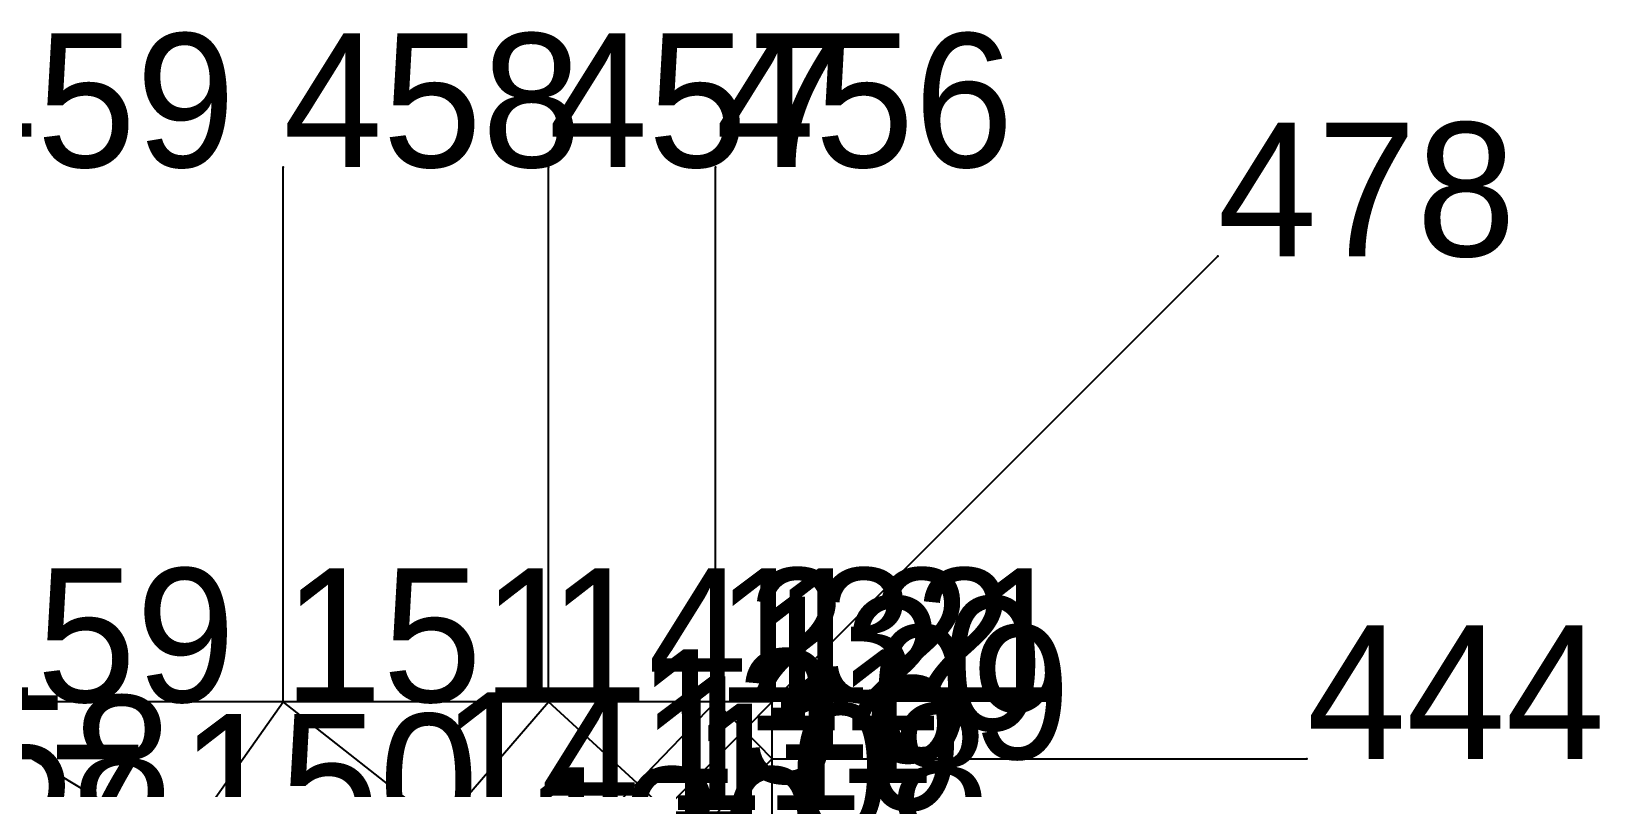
# Model space of a CAD drawing. Header units: metres. Extents: x -2.48 to 2.8, y -2.48 to 2.63.
# Drawn here: x 1.043 to 2.804, y 1.779 to 2.627 of the extents above; entities that cross this region are included whole.
import ezdxf

# ---------------------------------------------------------------- set-up
doc = ezdxf.new("R2010")
doc.units = ezdxf.units.M

msp = doc.modelspace()

# ---------------------------------------------------------------- linework, layer by layer
at = {"layer": 'ASSE', "color": 253}
for p, q in [((1.325825, 1.875, 1.590113), (1.325825, 2.475, -0.174175)), ((1.623798, 1.875, 1.268734), (1.623798, 2.475, -0.5625)), ((1.811111, 1.875, 0.93483), (1.811111, 2.475, -1.014714)), ((1.875, 1.875, 0.648265), (2.375, 2.375, -1.5)), ((1.210307, 1.711633, 1.850854), (0.9375, 1.875, 1.850854)), ((1.325825, 1.875, 1.590113), (0.9375, 1.875, 1.850854)), ((1.210307, 1.711633, 1.850854), (1.325825, 1.875, 1.590113)), ((1.503344, 1.735913, 1.590113), (1.325825, 1.875, 1.590113)), ((1.623798, 1.875, 1.268734), (1.325825, 1.875, 1.590113)), ((1.503344, 1.735913, 1.590113), (1.623798, 1.875, 1.268734)), ((1.723244, 1.784033, 1.268734), (1.623798, 1.875, 1.268734)), ((1.811111, 1.875, 0.93483), (1.623798, 1.875, 1.268734)), ((1.723244, 1.784033, 1.268734), (1.811111, 1.875, 0.93483)), ((1.843332, 1.843332, 0.93483), (1.811111, 1.875, 0.93483)), ((1.875, 1.875, 0.648265), (1.811111, 1.875, 0.93483)), ((1.843332, 1.843332, 0.93483), (1.875, 1.875, 0.648265)), ((1.875, 1.811111, 0.93483), (1.875, 1.875, 0.648265)), ((1.753902, 1.753902, 1.268734), (1.843332, 1.843332, 0.93483)), ((1.875, 1.811111, 0.93483), (1.843332, 1.843332, 0.93483)), ((1.784033, 1.723244, 1.268734), (1.875, 1.811111, 0.93483)), ((1.875, 1.623798, 1.268734), (1.875, 1.811111, 0.93483)), ((1.875, 1.811111, 0.93483), (2.475, 1.811111, -1.014714)), ((1.595414, 1.651694, 1.590113), (1.723244, 1.784033, 1.268734)), ((1.753902, 1.753902, 1.268734), (1.723244, 1.784033, 1.268734))]:
    msp.add_line(p, q, dxfattribs=at)
at = {"layer": 'ESTRADOSSO'}
for p, q in [((1.325825, 1.875, 1.854401), (1.325825, 2.475, 1.325825)), ((1.623798, 1.875, 1.599968), (1.623798, 2.475, 0.9375)), ((1.811111, 1.875, 1.384374), (1.811111, 2.475, 0.485286)), ((1.875, 1.875, 1.29653), (2.375, 2.375)), ((1.210307, 1.711633, 2.07791), (0.9375, 1.875, 2.07791)), ((1.325825, 1.875, 1.854401), (0.9375, 1.875, 2.07791)), ((1.210307, 1.711633, 2.07791), (1.325825, 1.875, 1.854401)), ((1.503344, 1.735913, 1.854401), (1.325825, 1.875, 1.854401)), ((1.623798, 1.875, 1.599968), (1.325825, 1.875, 1.854401)), ((1.503344, 1.735913, 1.854401), (1.623798, 1.875, 1.599968)), ((1.723244, 1.784033, 1.599968), (1.623798, 1.875, 1.599968)), ((1.811111, 1.875, 1.384374), (1.623798, 1.875, 1.599968)), ((1.723244, 1.784033, 1.599968), (1.811111, 1.875, 1.384374)), ((1.843332, 1.843332, 1.384374), (1.811111, 1.875, 1.384374)), ((1.875, 1.875, 1.29653), (1.811111, 1.875, 1.384374)), ((1.843332, 1.843332, 1.384374), (1.875, 1.875, 1.29653)), ((1.875, 1.811111, 1.384374), (1.875, 1.875, 1.29653)), ((1.753902, 1.753902, 1.599968), (1.843332, 1.843332, 1.384374)), ((1.875, 1.811111, 1.384374), (1.843332, 1.843332, 1.384374)), ((1.784033, 1.723244, 1.599968), (1.875, 1.811111, 1.384374)), ((1.875, 1.623798, 1.599968), (1.875, 1.811111, 1.384374)), ((1.875, 1.811111, 1.384374), (2.475, 1.811111, 0.485286)), ((1.595414, 1.651694, 1.854401), (1.723244, 1.784033, 1.599968)), ((1.753902, 1.753902, 1.599968), (1.723244, 1.784033, 1.599968))]:
    msp.add_line(p, q, dxfattribs=at)
at = {"layer": 'EXTERNAL'}
for p in [(1.325825, 2.475, -1.674175), (1.623798, 2.475, -2.0625), (1.811111, 2.475, -2.514714), (2.375, 2.375, -3), (2.475, 1.811111, -2.514714)]:
    msp.add_point(p, dxfattribs=at)
at = {"layer": 'fz', "color": 7}
for p, q in [((1.325825, 2.475, 1.325825), (1.325825, 2.475, 1.325825)), ((1.623798, 2.475, 0.9375), (1.623798, 2.475, 0.9375)), ((1.811111, 2.475, 0.485286), (1.811111, 2.475, 0.485286)), ((2.375, 2.375), (2.375, 2.375)), ((1.325825, 1.875, 1.854401), (1.325825, 1.875, 3.430401)), ((1.623798, 1.875, 1.599968), (1.623798, 1.875, 2.585968)), ((1.811111, 1.875, 1.384374), (1.811111, 1.875, 1.684374)), ((1.875, 1.875, 1.29653), (1.875, 1.875, 1.34053)), ((1.843332, 1.843332, 1.384374), (1.843332, 1.843332, 1.634374)), ((1.875, 1.811111, 1.384374), (1.875, 1.811111, 1.684374)), ((2.475, 1.811111, 0.485286), (2.475, 1.811111, 0.485286)), ((1.723244, 1.784033, 1.599968), (1.723244, 1.784033, 2.343968))]:
    msp.add_line(p, q, dxfattribs=at)
at = {"layer": 'INTERNAL'}
for p in [(1.325825, 1.875, 1.325825), (1.623798, 1.875, 0.9375), (1.811111, 1.875, 0.485286), (1.875, 1.875), (1.843332, 1.843332, 0.485286), (1.875, 1.811111, 0.485286), (1.723244, 1.784033, 0.9375)]:
    msp.add_point(p, dxfattribs=at)
at = {"layer": 'INTRADOSSO'}
for p, q in [((1.325825, 1.875, 1.325825), (1.325825, 2.475, -1.674175)), ((1.623798, 1.875, 0.9375), (1.623798, 2.475, -2.0625)), ((1.811111, 1.875, 0.485286), (1.811111, 2.475, -2.514714)), ((1.875, 1.875), (2.375, 2.375, -3)), ((1.210307, 1.711633, 1.623798), (0.9375, 1.875, 1.623798)), ((1.325825, 1.875, 1.325825), (0.9375, 1.875, 1.623798)), ((1.210307, 1.711633, 1.623798), (1.325825, 1.875, 1.325825)), ((1.503344, 1.735913, 1.325825), (1.325825, 1.875, 1.325825)), ((1.623798, 1.875, 0.9375), (1.325825, 1.875, 1.325825)), ((1.503344, 1.735913, 1.325825), (1.623798, 1.875, 0.9375)), ((1.723244, 1.784033, 0.9375), (1.623798, 1.875, 0.9375)), ((1.811111, 1.875, 0.485286), (1.623798, 1.875, 0.9375)), ((1.723244, 1.784033, 0.9375), (1.811111, 1.875, 0.485286)), ((1.843332, 1.843332, 0.485286), (1.811111, 1.875, 0.485286)), ((1.875, 1.875), (1.811111, 1.875, 0.485286)), ((1.843332, 1.843332, 0.485286), (1.875, 1.875)), ((1.875, 1.811111, 0.485286), (1.875, 1.875)), ((1.753902, 1.753902, 0.9375), (1.843332, 1.843332, 0.485286)), ((1.875, 1.811111, 0.485286), (1.843332, 1.843332, 0.485286)), ((1.784033, 1.723244, 0.9375), (1.875, 1.811111, 0.485286)), ((1.875, 1.623798, 0.9375), (1.875, 1.811111, 0.485286)), ((1.875, 1.811111, 0.485286), (2.475, 1.811111, -2.514714)), ((1.595414, 1.651694, 1.325825), (1.723244, 1.784033, 0.9375)), ((1.753902, 1.753902, 0.9375), (1.723244, 1.784033, 0.9375))]:
    msp.add_line(p, q, dxfattribs=at)
at = {"layer": 'MAXSPINTA', "color": 81, "ltscale": 6.29032}
msp.add_line((1.325825, 1.875, 1.712819), (1.325825, 2.475, 1.325825), dxfattribs=at)
at = {"layer": 'MAXSPINTA', "color": 61, "ltscale": 5.82449}
msp.add_line((1.623798, 1.875, 1.409346), (1.623798, 2.475, 0.9375), dxfattribs=at)
at = {"layer": 'MAXSPINTA', "color": 81, "ltscale": 6.068406}
for p, q in [((1.811111, 1.875, 1.18846), (1.811111, 2.475, 0.485286)), ((1.875, 1.811111, 1.18846), (2.475, 1.811111, 0.485286))]:
    msp.add_line(p, q, dxfattribs=at)
at = {"layer": 'MAXSPINTA', "color": 201, "ltscale": 18.383729}
msp.add_line((1.875, 1.875, 1.117063), (2.375, 2.375), dxfattribs=at)
at = {"layer": 'MAXSPINTA', "color": 41, "ltscale": 2.4208}
msp.add_line((1.210307, 1.711633, 1.922187), (0.9375, 1.875, 1.99842), dxfattribs=at)
at = {"layer": 'MAXSPINTA', "color": 41, "ltscale": 3.366855}
msp.add_line((1.325825, 1.875, 1.712819), (0.9375, 1.875, 1.99842), dxfattribs=at)
at = {"layer": 'MAXSPINTA', "color": 81, "ltscale": 6.801264}
msp.add_line((1.210307, 1.711633, 1.922187), (1.325825, 1.875, 1.712819), dxfattribs=at)
at = {"layer": 'MAXSPINTA', "color": 41, "ltscale": 2.438151}
msp.add_line((1.503344, 1.735913, 1.65054), (1.325825, 1.875, 1.712819), dxfattribs=at)
at = {"layer": 'MAXSPINTA', "color": 61, "ltscale": 5.103065}
msp.add_line((1.623798, 1.875, 1.409346), (1.325825, 1.875, 1.712819), dxfattribs=at)
at = {"layer": 'MAXSPINTA', "color": 81, "ltscale": 6.529044}
msp.add_line((1.503344, 1.735913, 1.65054), (1.623798, 1.875, 1.409346), dxfattribs=at)
at = {"layer": 'MAXSPINTA', "color": 41, "ltscale": 2.399745}
msp.add_line((1.723244, 1.784033, 1.380942), (1.623798, 1.875, 1.409346), dxfattribs=at)
at = {"layer": 'MAXSPINTA', "color": 81, "ltscale": 6.857296}
for p, q in [((1.811111, 1.875, 1.18846), (1.623798, 1.875, 1.409346)), ((1.875, 1.623798, 1.409346), (1.875, 1.811111, 1.18846))]:
    msp.add_line(p, q, dxfattribs=at)
at = {"layer": 'MAXSPINTA', "color": 61, "ltscale": 5.80687}
for p, q in [((1.723244, 1.784033, 1.380942), (1.811111, 1.875, 1.18846)), ((1.784033, 1.723244, 1.380942), (1.875, 1.811111, 1.18846))]:
    msp.add_line(p, q, dxfattribs=at)
at = {"layer": 'MAXSPINTA', "color": 41, "ltscale": 2.348058}
for p, q in [((1.843332, 1.843332, 1.187389), (1.811111, 1.875, 1.18846)), ((1.875, 1.811111, 1.18846), (1.843332, 1.843332, 1.187389))]:
    msp.add_line(p, q, dxfattribs=at)
at = {"layer": 'MAXSPINTA', "color": 81, "ltscale": 7.462479}
for p, q in [((1.875, 1.875, 1.117063), (1.811111, 1.875, 1.18846)), ((1.875, 1.811111, 1.18846), (1.875, 1.875, 1.117063))]:
    msp.add_line(p, q, dxfattribs=at)
at = {"layer": 'MAXSPINTA', "color": 61, "ltscale": 5.203558}
msp.add_line((1.843332, 1.843332, 1.187389), (1.875, 1.875, 1.117063), dxfattribs=at)
at = {"layer": 'MAXSPINTA', "color": 61, "ltscale": 4.983302}
msp.add_line((1.753902, 1.753902, 1.378071), (1.843332, 1.843332, 1.187389), dxfattribs=at)
at = {"layer": 'MAXSPINTA', "color": 61, "ltscale": 5.17714}
msp.add_line((1.595414, 1.651694, 1.626473), (1.723244, 1.784033, 1.380942), dxfattribs=at)
at = {"layer": 'MAXSPINTA', "color": 41, "ltscale": 2.352631}
msp.add_line((1.753902, 1.753902, 1.378071), (1.723244, 1.784033, 1.380942), dxfattribs=at)
at = {"layer": 'MEDIONETWORK', "color": 61, "ltscale": 4.239422}
msp.add_line((1.325825, 1.875, 1.64457), (1.325825, 2.475, 1.325825), dxfattribs=at)
at = {"layer": 'MEDIONETWORK', "color": 41, "ltscale": 3.738716}
msp.add_line((1.623798, 1.875, 1.281855), (1.623798, 2.475, 0.9375), dxfattribs=at)
at = {"layer": 'MEDIONETWORK', "color": 61, "ltscale": 4.564967}
msp.add_line((1.811111, 1.875, 0.966522), (1.811111, 2.475, 0.189399), dxfattribs=at)
at = {"layer": 'MEDIONETWORK', "color": 201, "ltscale": 18.201245}
msp.add_line((1.875, 1.875, 0.85582), (2.375, 2.375, -0.851679), dxfattribs=at)
at = {"layer": 'MEDIONETWORK', "color": 21, "ltscale": 1.667342}
msp.add_line((1.210307, 1.711633, 1.86946), (0.9375, 1.875, 1.872047), dxfattribs=at)
at = {"layer": 'MEDIONETWORK', "color": 21, "ltscale": 2.226301}
msp.add_line((1.325825, 1.875, 1.64457), (0.9375, 1.875, 1.872047), dxfattribs=at)
at = {"layer": 'MEDIONETWORK', "color": 61, "ltscale": 5.006827}
msp.add_line((1.210307, 1.711633, 1.86946), (1.325825, 1.875, 1.64457), dxfattribs=at)
at = {"layer": 'MEDIONETWORK', "color": 21, "ltscale": 1.763547}
msp.add_line((1.503344, 1.735913, 1.565629), (1.325825, 1.875, 1.64457), dxfattribs=at)
at = {"layer": 'MEDIONETWORK', "color": 41, "ltscale": 3.989092}
msp.add_line((1.623798, 1.875, 1.281855), (1.325825, 1.875, 1.64457), dxfattribs=at)
at = {"layer": 'MEDIONETWORK', "color": 61, "ltscale": 5.155281}
msp.add_line((1.503344, 1.735913, 1.565629), (1.623798, 1.875, 1.281855), dxfattribs=at)
at = {"layer": 'MEDIONETWORK', "color": 21, "ltscale": 1.825193}
msp.add_line((1.723244, 1.784033, 1.220915), (1.623798, 1.875, 1.281855), dxfattribs=at)
at = {"layer": 'MEDIONETWORK', "color": 81, "ltscale": 6.150551}
msp.add_line((1.811111, 1.875, 0.966522), (1.623798, 1.875, 1.281855), dxfattribs=at)
at = {"layer": 'MEDIONETWORK', "color": 61, "ltscale": 5.07311}
for p, q in [((1.723244, 1.784033, 1.220915), (1.811111, 1.875, 0.966522)), ((1.784033, 1.723244, 1.220915), (1.875, 1.811111, 0.966522))]:
    msp.add_line(p, q, dxfattribs=at)
at = {"layer": 'MEDIONETWORK', "color": 21, "ltscale": 1.682817}
for p, q in [((1.843332, 1.843332, 0.959446), (1.811111, 1.875, 0.966522)), ((1.875, 1.811111, 0.966522), (1.843332, 1.843332, 0.959446))]:
    msp.add_line(p, q, dxfattribs=at)
at = {"layer": 'MEDIONETWORK', "color": 81, "ltscale": 7.050952}
for p, q in [((1.875, 1.875, 0.85582), (1.811111, 1.875, 0.966522)), ((1.875, 1.811111, 0.966522), (1.875, 1.875, 0.85582))]:
    msp.add_line(p, q, dxfattribs=at)
at = {"layer": 'MEDIONETWORK', "color": 61, "ltscale": 4.990006}
msp.add_line((1.843332, 1.843332, 0.959446), (1.875, 1.875, 0.85582), dxfattribs=at)
at = {"layer": 'MEDIONETWORK', "color": 61, "ltscale": 4.391771}
msp.add_line((1.753902, 1.753902, 1.214531), (1.843332, 1.843332, 0.959446), dxfattribs=at)
at = {"layer": 'MEDIONETWORK', "color": 81, "ltscale": 6.150552}
msp.add_line((1.875, 1.623798, 1.281855), (1.875, 1.811111, 0.966522), dxfattribs=at)
at = {"layer": 'MEDIONETWORK', "color": 61, "ltscale": 4.564968}
msp.add_line((1.875, 1.811111, 0.966522), (2.475, 1.811111, 0.189398), dxfattribs=at)
at = {"layer": 'MEDIONETWORK', "color": 61, "ltscale": 4.274549}
msp.add_line((1.595414, 1.651694, 1.527647), (1.723244, 1.784033, 1.220915), dxfattribs=at)
at = {"layer": 'MEDIONETWORK', "color": 21, "ltscale": 1.680782}
msp.add_line((1.753902, 1.753902, 1.214531), (1.723244, 1.784033, 1.220915), dxfattribs=at)
at = {"layer": 'MINSPINTA', "color": 61, "ltscale": 4.942861}
msp.add_line((1.325825, 1.875, 1.325825), (1.325825, 2.475, 0.489437), dxfattribs=at)
at = {"layer": 'MINSPINTA', "color": 61, "ltscale": 4.329337}
msp.add_line((1.623798, 1.875, 0.997282), (1.623798, 2.475, 0.146642), dxfattribs=at)
at = {"layer": 'MINSPINTA', "color": 61, "ltscale": 4.737243}
for p, q in [((1.811111, 1.875, 0.758183), (1.811111, 2.475, -0.421981)), ((1.875, 1.811111, 0.758183), (2.475, 1.811111, -0.421981))]:
    msp.add_line(p, q, dxfattribs=at)
at = {"layer": 'MINSPINTA', "color": 101, "ltscale": 9.343509}
msp.add_line((1.875, 1.875, 0.696594), (2.375, 2.375, -0.313264), dxfattribs=at)
at = {"layer": 'MINSPINTA', "color": 21, "ltscale": 1.288857}
msp.add_line((1.210307, 1.711633, 1.654), (0.9375, 1.875, 1.623798), dxfattribs=at)
at = {"layer": 'MINSPINTA', "color": 21, "ltscale": 1.863373}
msp.add_line((1.325825, 1.875, 1.325825), (0.9375, 1.875, 1.623798), dxfattribs=at)
at = {"layer": 'MINSPINTA', "color": 61, "ltscale": 4.919936}
msp.add_line((1.210307, 1.711633, 1.654), (1.325825, 1.875, 1.325825), dxfattribs=at)
at = {"layer": 'MINSPINTA', "color": 21, "ltscale": 1.28163}
msp.add_line((1.503344, 1.735913, 1.333181), (1.325825, 1.875, 1.325825), dxfattribs=at)
at = {"layer": 'MINSPINTA', "color": 41, "ltscale": 2.900646}
msp.add_line((1.623798, 1.875, 0.997282), (1.325825, 1.875, 1.325825), dxfattribs=at)
at = {"layer": 'MINSPINTA', "color": 61, "ltscale": 4.492693}
msp.add_line((1.503344, 1.735913, 1.333181), (1.623798, 1.875, 0.997282), dxfattribs=at)
at = {"layer": 'MINSPINTA', "color": 21, "ltscale": 1.280526}
msp.add_line((1.723244, 1.784033, 1.001659), (1.623798, 1.875, 0.997282), dxfattribs=at)
at = {"layer": 'MINSPINTA', "color": 41, "ltscale": 3.919742}
for p, q in [((1.811111, 1.875, 0.758183), (1.623798, 1.875, 0.997282)), ((1.875, 1.623798, 0.997282), (1.875, 1.811111, 0.758183))]:
    msp.add_line(p, q, dxfattribs=at)
at = {"layer": 'MINSPINTA', "color": 41, "ltscale": 3.770337}
for p, q in [((1.723244, 1.784033, 1.001659), (1.811111, 1.875, 0.758183)), ((1.784033, 1.723244, 1.001659), (1.875, 1.811111, 0.758183))]:
    msp.add_line(p, q, dxfattribs=at)
at = {"layer": 'MINSPINTA', "color": 21, "ltscale": 1.304789}
for p, q in [((1.843332, 1.843332, 0.767222), (1.811111, 1.875, 0.758183)), ((1.875, 1.811111, 0.758183), (1.843332, 1.843332, 0.767222))]:
    msp.add_line(p, q, dxfattribs=at)
at = {"layer": 'MINSPINTA', "color": 41, "ltscale": 3.767326}
for p, q in [((1.875, 1.875, 0.696594), (1.811111, 1.875, 0.758183)), ((1.875, 1.811111, 0.758183), (1.875, 1.875, 0.696594))]:
    msp.add_line(p, q, dxfattribs=at)
at = {"layer": 'MINSPINTA', "color": 41, "ltscale": 2.844818}
msp.add_line((1.843332, 1.843332, 0.767222), (1.875, 1.875, 0.696594), dxfattribs=at)
at = {"layer": 'MINSPINTA', "color": 41, "ltscale": 3.167822}
msp.add_line((1.753902, 1.753902, 1.002214), (1.843332, 1.843332, 0.767222), dxfattribs=at)
at = {"layer": 'MINSPINTA', "color": 41, "ltscale": 3.443391}
msp.add_line((1.595414, 1.651694, 1.327745), (1.723244, 1.784033, 1.001659), dxfattribs=at)
at = {"layer": 'MINSPINTA', "color": 21, "ltscale": 1.279539}
msp.add_line((1.753902, 1.753902, 1.002214), (1.723244, 1.784033, 1.001659), dxfattribs=at)

# ---------------------------------------------------------------- texts
at = {"layer": 'ID-NODES'}
for s, p in [('459', (0.9375, 2.475, -1.376202)), ('458', (1.325825, 2.475, -1.674175)), ('457', (1.623798, 2.475, -2.0625)), ('456', (1.811111, 2.475, -2.514714)), ('478', (2.375, 2.375, -3)), ('159', (0.9375, 1.875, 1.623798)), ('151', (1.325825, 1.875, 1.325825)), ('142', (1.623798, 1.875, 0.9375)), ('132', (1.811111, 1.875, 0.485286)), ('121', (1.875, 1.875)), ('120', (1.843332, 1.843332, 0.485286)), ('109', (1.875, 1.811111, 0.485286)), ('444', (2.475, 1.811111, -2.514714)), ('131', (1.723244, 1.784033, 0.9375)), ('119', (1.753902, 1.753902, 0.9375)), ('158', (0.866156, 1.732311, 1.811111)), ('141', (1.503344, 1.735913, 1.325825)), ('108', (1.784033, 1.723244, 0.9375)), ('150', (1.210307, 1.711633, 1.623798)), ('157', (0.838525, 1.677051, 1.875)), ('130', (1.595414, 1.651694, 1.325825))]:
    msp.add_text(s, height=0.15, dxfattribs=at).set_placement(p)

doc.saveas('drawing.dxf')
